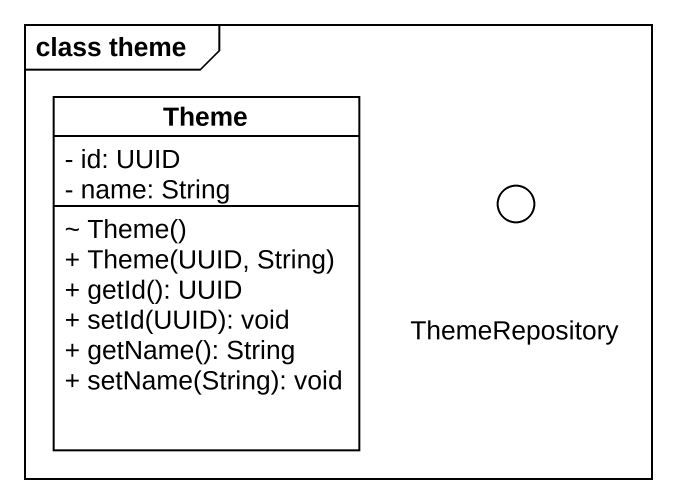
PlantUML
@startuml
mainframe class theme
allowmixing
hide circle
hide empty members
skinparam classAttributeIconSize 0
class Theme {
  - id: UUID
  - name: String
  ~ Theme()
  + Theme(UUID, String)
  + getId(): UUID
  + setId(UUID): void
  + getName(): String
  + setName(String): void
}
() ThemeRepository <<interface>>
@enduml
